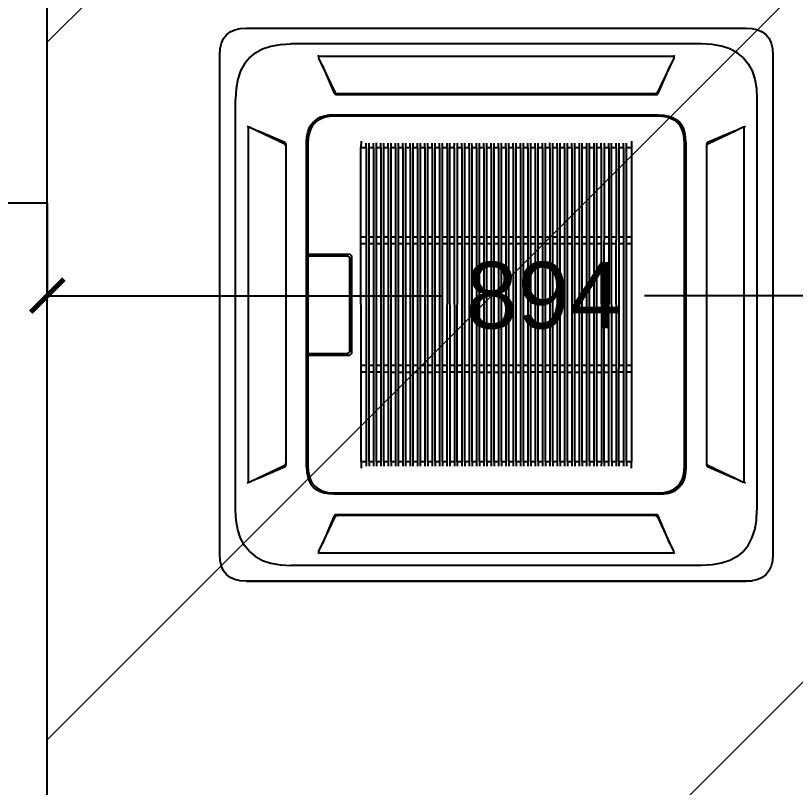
# Model space of a CAD drawing. Header units: millimetres. Extents: x 1464389 to 1998638, y -29162 to 256806.
# Drawn here: x 1714818 to 1715520, y 205271 to 205966 of the extents above; entities that cross this region are included whole.
import ezdxf

# ---------------------------------------------------------------- set-up
doc = ezdxf.new("R2010")
doc.units = ezdxf.units.MM
doc.header["$LTSCALE"] = 15
doc.header["$PDMODE"] = 35
doc.linetypes.add('HIDDEN', pattern=[9.525, 6.35, -3.175])
doc.layers.get('0').update_dxf_attribs({"lineweight": 5})
for name, color, linetype in [('COLUMN', 14, 'Continuous'), ('S-beamline-7', 8, 'HIDDEN'), ('S-pchat-9', 9, 'Continuous')]:
    doc.layers.add(name, color=color, linetype=linetype)
doc.styles.add('ARIAL', font='arial.ttf')
doc.dimstyles.new('SC-25', dxfattribs={"dimtxt": 60, "dimasz": 30, "dimexe": 0, "dimexo": 0, "dimgap": 25, "dimtad": 0, "dimdec": 0, "dimzin": 0, "dimdsep": 46, "dimtxsty": 'ARIAL', "dimblk": 'ARCHTICK', "dimcen": 0.09, "dimdle": 3, "dimclrd": 251, "dimclre": 251, "dimclrt": 1, "dimadec": 0, "dimazin": 0, "dimtfac": 1, "dimtdec": 0, "dimtofl": 0, "dimtmove": 0, "dimatfit": 2, "dimfxl": 100, "dimtolj": 1, "dimtzin": 0, "dimarcsym": 0})

# ---------------------------------------------------------------- blocks, each defined once
blk = doc.blocks.new('3rd floor beam')
at = {"layer": 'S-beamline-7', "color": 9, "ltscale": 10, "true_color": 0xc7c8ca}
for points in [[(2189315.3, 738187.29), (2189315.3, 751922.7)], [(2184469.97, 742460.83), (2189315.3, 742460.83), (2189315.3, 743060.83), (2184469.97, 743060.83)]]:
    blk.add_lwpolyline(points, dxfattribs=at)
blk = doc.blocks.new('_ArchTick')
at = {"color": 0, "linetype": 'ByBlock', "const_width": 0.15}
blk.add_lwpolyline([(-0.5, -0.5), (0.5, 0.5)], dxfattribs=at)
blk = doc.blocks.new('*D1168')
at = {"color": 251, "lineweight": -2, "ltscale": 0.25, "transparency": 16777216}
for p, q in [((1715740.41, 206316.91), (1715740.41, 206105.25)), ((1715479.84, 206313.91), (1715740.41, 206313.91)), ((1715740.41, 205710.91), (1715740.41, 205922.56)), ((1715740.41, 205713.91), (1715740.41, 205713.91))]:
    blk.add_line(p, q, dxfattribs=at)
at = {"layer": 'Defpoints', "color": 0, "ltscale": 0.25, "transparency": 16777216}
for p in [(1715479.84, 206313.91), (1715740.41, 206313.91), (1715740.41, 205713.91)]:
    blk.add_point(p, dxfattribs=at)
at = {"color": 251, "lineweight": -2, "ltscale": 0.25, "transparency": 16777216, "xscale": 30, "yscale": 30, "zscale": 30}
for p, rotation in [((1715740.41, 206313.91), 90), ((1715740.41, 205713.91), 270)]:
    blk.add_blockref('_ArchTick', p, dxfattribs=dict(at, rotation=rotation))
at = {"color": 1, "ltscale": 0.25, "transparency": 16777216, "insert": (1715740.41, 206013.91), "char_height": 60, "attachment_point": 5, "rotation": 90, "style": 'ARIAL'}
blk.add_mtext('\\A1;600', dxfattribs=at)
blk = doc.blocks.new('*D1309')
at = {"color": 251, "lineweight": -2, "ltscale": 0.25, "transparency": 16777216}
for p, q in [((1714846.29, 205797.34), (1714846.29, 205713.91)), ((1714843.29, 205713.91), (1715202.15, 205713.91)), ((1715743.41, 205713.91), (1715384.55, 205713.91))]:
    blk.add_line(p, q, dxfattribs=at)
at = {"layer": 'Defpoints', "color": 0, "ltscale": 0.25, "transparency": 16777216}
for p in [(1714846.29, 205797.34), (1714846.29, 205713.91), (1715740.41, 205713.91)]:
    blk.add_point(p, dxfattribs=at)
at = {"color": 251, "lineweight": -2, "ltscale": 0.25, "transparency": 16777216, "xscale": 30, "yscale": 30, "zscale": 30, "rotation": 180}
blk.add_blockref('_ArchTick', (1714846.29, 205713.91), dxfattribs=at)
at = {"color": 251, "lineweight": -2, "ltscale": 0.25, "transparency": 16777216, "xscale": 30, "yscale": 30, "zscale": 30}
blk.add_blockref('_ArchTick', (1715740.41, 205713.91), dxfattribs=at)
at = {"color": 1, "ltscale": 0.25, "transparency": 16777216, "insert": (1715293.35, 205713.91), "char_height": 60, "attachment_point": 5, "style": 'ARIAL'}
blk.add_mtext('\\A1;894', dxfattribs=at)
blk = doc.blocks.new('cassette acplan')
at = {"layer": 'S-pchat-9', "ltscale": 0.25}
for p, q in [((-291, -1058.5), (-284.6, -1055.6)), ((-284.6, -1055.6), (-277, -1053.9)), ((-277, -1053.9), (-268.3, -1053.3)), ((-268.3, -1053.3), (423, -1053.9)), ((423, -1053.9), (431.7, -1054.5)), ((431.7, -1054.5), (439.2, -1056.2)), ((439.2, -1056.2), (445.6, -1059.1)), ((-303.2, -1074.2), (-300.3, -1067.8)), ((-300.3, -1067.8), (-296.2, -1062.6)), ((-296.2, -1062.6), (-291, -1058.5)), ((445.6, -1059.1), (450.8, -1063.2)), ((450.8, -1063.2), (454.9, -1068.4)), ((454.9, -1068.4), (457.8, -1074.8)), ((-304.9, -1081.7), (-303.2, -1074.2)), ((-246.1, -1082.1), (-234.6, -1078.3)), ((-234.6, -1078.3), (-221.6, -1076)), ((-221.6, -1076), (-207.1, -1075.3)), ((361.6, -1075.7), (-207.1, -1075.3)), ((376.2, -1076.5), (361.6, -1075.7)), ((389.2, -1078.8), (376.2, -1076.5)), ((400.7, -1082.7), (389.2, -1078.8)), ((457.8, -1074.8), (459.5, -1082.4)), ((-305.5, -1090.4), (-304.9, -1081.7)), ((-264.5, -1094.4), (-256.1, -1087.5)), ((-256.1, -1087.5), (-246.1, -1082.1)), ((410.6, -1088), (400.7, -1082.7)), ((419, -1094.9), (410.6, -1088)), ((459.5, -1082.4), (460.1, -1091.1)), ((-306.1, -1781.7), (-305.5, -1090.4)), ((-264.5, -1094.4), (-271.4, -1102.8)), ((-169.5, -1091.2), (-168.5, -1093.6)), ((-168.5, -1093.6), (-168.6, -1094.1)), ((-168.3, -1095.1), (-168.6, -1094.1)), ((-168.6, -1094.1), (-168.6, -1094.1)), ((-168.4, -1093.4), (-168.5, -1093.6)), ((-167.7, -1092.9), (-168.4, -1093.4)), ((-163.3, -1105.7), (-168.3, -1095.1)), ((-166.4, -1092.8), (-167.7, -1092.9)), ((321, -1093.2), (-166.4, -1092.8)), ((322.9, -1095.5), (317.8, -1106.1)), ((322.2, -1093.3), (321, -1093.2)), ((322.9, -1093.8), (322.2, -1093.3)), ((323, -1094), (322.9, -1093.8)), ((323.1, -1094.5), (322.9, -1095.5)), ((323, -1094), (324, -1091.6)), ((323.1, -1094.5), (323, -1094)), ((323.1, -1094.5), (323.1, -1094.5)), ((419, -1094.9), (425.9, -1103.3)), ((460.1, -1091.1), (459.5, -1782.4)), ((-271.4, -1102.8), (-276.8, -1112.7)), ((-163.3, -1105.7), (-147, -1143.8)), ((-145.8, -1142.4), (-163.3, -1105.7)), ((317.8, -1106.1), (300.3, -1142.8)), ((301.5, -1144.2), (317.8, -1106.1)), ((425.9, -1103.3), (431.3, -1113.3)), ((-276.8, -1112.7), (-280.6, -1124.2)), ((431.3, -1113.3), (435.1, -1124.8)), ((-280.6, -1124.2), (-282.9, -1137.2)), ((435.1, -1124.8), (437.4, -1137.8)), ((-282.9, -1137.2), (-283.7, -1151.8)), ((-147, -1143.8), (-146.7, -1144.2)), ((-146.9, -1144.1), (-146.7, -1144.2)), ((-146.7, -1144.2), (-146, -1144.9)), ((-145.2, -1143.4), (-145.8, -1142.4)), ((-144.3, -1144.2), (-145.2, -1143.4)), ((-143.1, -1144.6), (-144.3, -1144.2)), ((299.6, -1143.8), (298.7, -1144.5)), ((300.3, -1142.8), (299.6, -1143.8)), ((301.2, -1144.6), (301.5, -1144.2)), ((437.4, -1137.8), (438.1, -1152.4)), ((-284.2, -1720.5), (-283.7, -1151.8)), ((-146, -1144.9), (-145.2, -1145.2)), ((-145.5, -1145.2), (-145.2, -1145.2)), ((-145.2, -1145.2), (-144.2, -1145.4)), ((-144.2, -1145.4), (298.6, -1145.7)), ((-141.8, -1144.7), (-143.1, -1144.6)), ((296.2, -1145.1), (-141.8, -1144.7)), ((297.6, -1144.9), (296.2, -1145.1)), ((298.7, -1144.5), (297.6, -1144.9)), ((298.6, -1145.7), (299.6, -1145.6)), ((299.6, -1145.6), (300.4, -1145.3)), ((299.6, -1145.6), (300, -1145.6)), ((300.4, -1145.3), (301.2, -1144.6)), ((301.3, -1144.5), (301.2, -1144.6)), ((438.1, -1152.4), (437.7, -1721.1)), ((-161.1, -1175.2), (-166.8, -1177.1)), ((-154.7, -1174.1), (-161.1, -1175.2)), ((-153.1, -1175.9), (-159.5, -1177)), ((-147.5, -1173.7), (-154.7, -1174.1)), ((-146, -1175.5), (-153.1, -1175.9)), ((-147.5, -1173.7), (302, -1174.1)), ((300.4, -1175.9), (-146, -1175.5)), ((307.5, -1176.3), (300.4, -1175.9)), ((302, -1174.1), (309.1, -1174.5)), ((313.9, -1177.4), (307.5, -1176.3)), ((309.1, -1174.5), (315.5, -1175.6)), ((315.5, -1175.6), (321.2, -1177.5)), ((-181.9, -1192.2), (-179.2, -1187.3)), ((-179.2, -1187.3), (-175.8, -1183.1)), ((-174.1, -1184.9), (-177.5, -1189)), ((-171.7, -1179.8), (-175.8, -1183.1)), ((-170, -1181.5), (-174.1, -1184.9)), ((-166.8, -1177.1), (-171.7, -1179.8)), ((-165.1, -1178.9), (-170, -1181.5)), ((-159.5, -1177), (-165.1, -1178.9)), ((319.5, -1179.3), (313.9, -1177.4)), ((324.4, -1181.9), (319.5, -1179.3)), ((321.2, -1177.5), (326.1, -1180.2)), ((328.5, -1185.3), (324.4, -1181.9)), ((326.1, -1180.2), (330.2, -1183.6)), ((331.9, -1189.4), (328.5, -1185.3)), ((333.6, -1187.7), (330.2, -1183.6)), ((-265.4, -1190.4), (-267.8, -1189.4)), ((-266.2, -1192.4), (-266.6, -1679.8)), ((-266.1, -1191.2), (-266.2, -1192.4)), ((-265.7, -1190.5), (-266.1, -1191.2)), ((-265.4, -1190.4), (-265.7, -1190.5)), ((-264.9, -1190.3), (-265.4, -1190.4)), ((-264.9, -1190.3), (-264.9, -1190.3)), ((-264.9, -1190.3), (-263.9, -1190.5)), ((-263.9, -1190.5), (-253.3, -1195.6)), ((-215.3, -1211.9), (-253.3, -1195.6)), ((-253.3, -1195.6), (-216.6, -1213.1)), ((-184.9, -1204.3), (-183.8, -1197.9)), ((-183.8, -1197.9), (-181.9, -1192.2)), ((-180.1, -1193.9), (-182, -1199.5)), ((-177.5, -1189), (-180.1, -1193.9)), ((334.5, -1194.3), (331.9, -1189.4)), ((336.3, -1192.6), (333.6, -1187.7)), ((336.4, -1199.9), (334.5, -1194.3)), ((338.2, -1198.3), (336.3, -1192.6)), ((407.7, -1196.2), (369.6, -1212.4)), ((371, -1213.6), (407.7, -1196.2)), ((407.7, -1196.2), (418.3, -1191.1)), ((418.3, -1191.1), (419.3, -1190.8)), ((419.3, -1190.8), (419.3, -1190.8)), ((419.8, -1191), (419.3, -1190.8)), ((422.2, -1190), (419.8, -1191)), ((420, -1191), (419.8, -1191)), ((420.5, -1191.8), (420, -1191)), ((420.2, -1680.4), (420.6, -1193)), ((420.6, -1193), (420.5, -1191.8)), ((-185.3, -1211.4), (-184.9, -1204.3)), ((-183.1, -1205.9), (-183.5, -1213)), ((-182, -1199.5), (-183.1, -1205.9)), ((337.5, -1206.3), (336.4, -1199.9)), ((337.9, -1213.4), (337.5, -1206.3)), ((339.3, -1204.7), (338.2, -1198.3)), ((339.7, -1211.9), (339.3, -1204.7)), ((-216.6, -1213.1), (-215.6, -1213.8)), ((-215.6, -1213.8), (-214.9, -1214.7)), ((-214.8, -1212.2), (-215.3, -1211.9)), ((-214.9, -1212.1), (-214.8, -1212.2)), ((-214.9, -1214.7), (-214.5, -1215.8)), ((-214.1, -1213), (-214.8, -1212.2)), ((-214.3, -1217.2), (-214.7, -1655.2)), ((-214.5, -1215.8), (-214.3, -1217.2)), ((-213.8, -1213.8), (-214.1, -1213)), ((-214, -1657.5), (-213.7, -1214.8)), ((-213.8, -1213.8), (-213.8, -1213.4)), ((-213.7, -1214.8), (-213.8, -1213.8)), ((-185.7, -1660.9), (-185.3, -1211.4)), ((-183.5, -1213), (-183.6, -1366.1)), ((-110.2, -1343), (-110.1, -1218.8)), ((-110, -1210.1), (-110.1, -1218.8)), ((-110.1, -1218.8), (-102.9, -1218.8)), ((-102.9, -1218.8), (-103, -1343)), ((-102.9, -1218.8), (-102.9, -1212.6)), ((-98.9, -1343), (-98.8, -1218.8)), ((-98.8, -1218.8), (-98.8, -1212.6)), ((-98.8, -1218.8), (-92.8, -1218.8)), ((-92.8, -1218.8), (-92.9, -1343)), ((-92.8, -1218.8), (-92.8, -1212.6)), ((-88.7, -1343), (-88.6, -1218.9)), ((-88.6, -1218.9), (-88.6, -1212.6)), ((-88.6, -1218.9), (-82.6, -1218.9)), ((-82.6, -1218.9), (-82.7, -1343)), ((-82.6, -1218.9), (-82.6, -1212.7)), ((-78.5, -1343), (-78.4, -1218.9)), ((-78.4, -1218.9), (-78.4, -1212.7)), ((-78.4, -1218.9), (-72.4, -1218.9)), ((-72.4, -1218.9), (-72.5, -1343)), ((-72.4, -1218.9), (-72.4, -1212.7)), ((-68.4, -1343), (-68.3, -1218.9)), ((-68.3, -1218.9), (-68.3, -1212.7)), ((-68.3, -1218.9), (-62.2, -1218.9)), ((-62.2, -1218.9), (-62.3, -1343)), ((-62.2, -1218.9), (-62.2, -1212.7)), ((-58.2, -1343), (-58.1, -1218.9)), ((-58.1, -1218.9), (-58.1, -1212.7)), ((-58.1, -1218.9), (-52.1, -1218.9)), ((-52.1, -1218.9), (-52.2, -1343)), ((-52.1, -1218.9), (-52.1, -1212.7)), ((-48, -1343), (-47.9, -1218.9)), ((-47.9, -1218.9), (-47.9, -1212.7)), ((-47.9, -1218.9), (-41.9, -1218.9)), ((-41.9, -1218.9), (-42, -1343)), ((-41.9, -1218.9), (-41.9, -1212.7)), ((-37.9, -1343), (-37.8, -1218.9)), ((-37.8, -1218.9), (-37.7, -1212.7)), ((-37.8, -1218.9), (-31.7, -1218.9)), ((-31.7, -1218.9), (-31.8, -1343)), ((-31.7, -1218.9), (-31.7, -1212.7)), ((-27.7, -1343), (-27.6, -1218.9)), ((-27.6, -1218.9), (-27.6, -1212.7)), ((-27.6, -1218.9), (-21.5, -1218.9)), ((-21.5, -1218.9), (-21.6, -1343.1)), ((-21.5, -1218.9), (-21.5, -1212.7)), ((-17.5, -1343.1), (-17.4, -1218.9)), ((-17.4, -1218.9), (-17.4, -1212.7)), ((-17.4, -1218.9), (-11.4, -1218.9)), ((-11.4, -1218.9), (-11.5, -1343.1)), ((-11.4, -1218.9), (-11.4, -1212.7)), ((-7.3, -1343.1), (-7.2, -1218.9)), ((-7.2, -1218.9), (-7.2, -1212.7)), ((-7.2, -1218.9), (-1.2, -1218.9)), ((-1.2, -1218.9), (-1.3, -1343.1)), ((-1.2, -1218.9), (-1.2, -1212.7)), ((2.8, -1343.1), (2.9, -1218.9)), ((2.9, -1218.9), (2.9, -1212.7)), ((2.9, -1218.9), (9, -1218.9)), ((9, -1218.9), (8.9, -1343.1)), ((9, -1218.9), (9, -1212.7)), ((13, -1343.1), (13.1, -1218.9)), ((13.1, -1218.9), (13.1, -1212.7)), ((13.1, -1218.9), (19.1, -1218.9)), ((19.1, -1218.9), (19, -1343.1)), ((19.1, -1218.9), (19.2, -1212.7)), ((23.2, -1343.1), (23.3, -1218.9)), ((23.3, -1218.9), (23.3, -1212.7)), ((23.3, -1218.9), (29.3, -1219)), ((29.3, -1219), (29.2, -1343.1)), ((29.3, -1219), (29.3, -1212.7)), ((33.4, -1343.1), (33.5, -1219)), ((33.5, -1219), (33.5, -1212.8)), ((33.5, -1219), (39.5, -1219)), ((39.5, -1219), (39.4, -1343.1)), ((39.5, -1219), (39.5, -1212.8)), ((43.5, -1343.1), (43.6, -1219)), ((43.6, -1219), (43.6, -1212.8)), ((43.6, -1219), (49.7, -1219)), ((49.7, -1219), (49.6, -1343.1)), ((49.7, -1219), (49.7, -1212.8)), ((53.7, -1343.1), (53.8, -1219)), ((53.8, -1219), (53.8, -1212.8)), ((53.8, -1219), (59.8, -1219)), ((59.8, -1219), (59.7, -1343.1)), ((59.8, -1219), (59.8, -1212.8)), ((63.9, -1343.1), (64, -1219)), ((64, -1219), (64, -1212.8)), ((64, -1219), (70, -1219)), ((70, -1219), (69.9, -1343.1)), ((70, -1219), (70, -1212.8)), ((74.1, -1343.1), (74.2, -1219)), ((74.2, -1219), (74.2, -1212.8)), ((74.2, -1219), (80.2, -1219)), ((80.2, -1219), (80.1, -1343.1)), ((80.2, -1219), (80.2, -1212.8)), ((84.2, -1343.1), (84.3, -1219)), ((84.3, -1219), (84.3, -1212.8)), ((84.3, -1219), (90.4, -1219)), ((90.4, -1219), (90.3, -1343.1)), ((90.4, -1219), (90.4, -1212.8)), ((94.4, -1343.2), (94.5, -1219)), ((94.5, -1219), (94.5, -1212.8)), ((94.5, -1219), (100.5, -1219)), ((100.5, -1219), (100.4, -1343.2)), ((100.5, -1219), (100.5, -1212.8)), ((104.6, -1343.2), (104.7, -1219)), ((104.7, -1219), (104.7, -1212.8)), ((104.7, -1219), (110.7, -1219)), ((110.7, -1219), (110.6, -1343.2)), ((110.7, -1219), (110.7, -1212.8)), ((114.7, -1343.2), (114.8, -1219)), ((114.8, -1219), (114.9, -1212.8)), ((114.8, -1219), (120.9, -1219)), ((120.9, -1219), (120.8, -1343.2)), ((120.9, -1219), (120.9, -1212.8)), ((124.9, -1343.2), (125, -1219)), ((125, -1219), (125, -1212.8)), ((125, -1219), (131.1, -1219)), ((131.1, -1219), (130.9, -1343.2)), ((131.1, -1219), (131.1, -1212.8)), ((135.1, -1343.2), (135.2, -1219)), ((135.2, -1219), (135.2, -1212.8)), ((135.2, -1219), (141.2, -1219)), ((141.2, -1219), (141.1, -1343.2)), ((141.2, -1219), (141.2, -1212.8)), ((145.3, -1343.2), (145.4, -1219)), ((145.4, -1219), (145.4, -1212.8)), ((145.4, -1219), (151.4, -1219.1)), ((151.4, -1219.1), (151.3, -1343.2)), ((151.4, -1219.1), (151.4, -1212.8)), ((155.4, -1343.2), (155.5, -1219.1)), ((155.5, -1219.1), (155.5, -1212.9)), ((155.5, -1219.1), (161.6, -1219.1)), ((161.6, -1219.1), (161.5, -1343.2)), ((161.6, -1219.1), (161.6, -1212.9)), ((165.6, -1343.2), (165.7, -1219.1)), ((165.7, -1219.1), (165.7, -1212.9)), ((165.7, -1219.1), (171.7, -1219.1)), ((171.7, -1219.1), (171.6, -1343.2)), ((171.7, -1219.1), (171.8, -1212.9)), ((175.8, -1343.2), (175.9, -1219.1)), ((175.9, -1219.1), (175.9, -1212.9)), ((175.9, -1219.1), (181.9, -1219.1)), ((181.9, -1219.1), (181.8, -1343.2)), ((181.9, -1219.1), (181.9, -1212.9)), ((186, -1343.2), (186.1, -1219.1)), ((186.1, -1219.1), (186.1, -1212.9)), ((186.1, -1219.1), (192.1, -1219.1)), ((192.1, -1219.1), (192, -1343.2)), ((192.1, -1212.9), (192.1, -1219.1)), ((196.1, -1343.2), (196.2, -1219.1)), ((196.2, -1219.1), (196.2, -1212.9)), ((196.2, -1219.1), (202.3, -1219.1)), ((202.3, -1219.1), (202.2, -1343.2)), ((202.3, -1212.9), (202.3, -1219.1)), ((206.3, -1343.2), (206.4, -1219.1)), ((206.4, -1219.1), (206.4, -1212.9)), ((206.4, -1219.1), (212.4, -1219.1)), ((212.4, -1219.1), (212.3, -1343.2)), ((212.4, -1212.9), (212.4, -1219.1)), ((216.5, -1343.3), (216.6, -1219.1)), ((216.6, -1219.1), (216.6, -1212.9)), ((216.6, -1219.1), (222.6, -1219.1)), ((222.6, -1219.1), (222.5, -1343.3)), ((222.6, -1219.1), (222.6, -1212.9)), ((226.7, -1343.3), (226.8, -1219.1)), ((226.8, -1219.1), (226.8, -1212.9)), ((226.8, -1219.1), (232.8, -1219.1)), ((232.8, -1219.1), (232.7, -1343.3)), ((232.8, -1219.1), (232.8, -1212.9)), ((236.8, -1343.3), (236.9, -1219.1)), ((236.9, -1219.1), (236.9, -1212.9)), ((236.9, -1219.1), (243, -1219.1)), ((243, -1219.1), (242.9, -1343.3)), ((243, -1219.1), (243, -1212.9)), ((247, -1343.3), (247.1, -1219.1)), ((247.1, -1219.1), (247.1, -1212.9)), ((247.1, -1219.1), (253.1, -1219.1)), ((253.1, -1219.1), (253, -1343.3)), ((253.1, -1219.1), (253.1, -1212.9)), ((257.2, -1343.3), (257.3, -1219.1)), ((257.3, -1219.1), (257.3, -1212.9)), ((257.3, -1219.1), (264.4, -1219.1)), ((264.4, -1219.1), (264.3, -1343.3)), ((264.4, -1210.5), (264.4, -1219.1)), ((337.5, -1659.8), (337.9, -1213.4)), ((339.7, -1211.9), (339.3, -1661.4)), ((368, -1215.3), (367.7, -1658)), ((368.1, -1214.3), (368, -1215.3)), ((368.5, -1213.4), (368.1, -1214.3)), ((368.2, -1213.9), (368.1, -1214.3)), ((368.3, -1655.7), (368.7, -1217.6)), ((369.2, -1212.7), (368.5, -1213.4)), ((368.7, -1217.6), (368.8, -1216.3)), ((368.8, -1216.3), (369.2, -1215.1)), ((369.6, -1212.4), (369.2, -1212.7)), ((369.3, -1212.5), (369.2, -1212.7)), ((369.2, -1215.1), (370, -1214.2)), ((370, -1214.2), (371, -1213.6)), ((-103, -1343), (-110.2, -1343)), ((-110.2, -1351.8), (-110.2, -1343)), ((-103, -1343), (-103, -1351.9)), ((-92.9, -1343), (-98.9, -1343)), ((-98.9, -1351.9), (-98.9, -1343)), ((-92.9, -1343), (-92.9, -1351.9)), ((-82.7, -1343), (-88.7, -1343)), ((-88.7, -1351.9), (-88.7, -1343)), ((-82.7, -1343), (-82.7, -1351.9)), ((-78.6, -1351.9), (-78.5, -1343)), ((-72.5, -1343), (-78.5, -1343)), ((-72.5, -1343), (-72.5, -1351.9)), ((-62.3, -1343), (-68.4, -1343)), ((-68.4, -1351.9), (-68.4, -1343)), ((-62.3, -1343), (-62.4, -1351.9)), ((-52.2, -1343), (-58.2, -1343)), ((-58.2, -1351.9), (-58.2, -1343)), ((-52.2, -1343), (-52.2, -1351.9)), ((-42, -1343), (-48, -1343)), ((-48, -1351.9), (-48, -1343)), ((-42, -1343), (-42, -1351.9)), ((-31.8, -1343), (-37.9, -1343)), ((-37.9, -1351.9), (-37.9, -1343)), ((-31.8, -1343), (-31.8, -1351.9)), ((-21.6, -1343.1), (-27.7, -1343)), ((-27.7, -1351.9), (-27.7, -1343)), ((-21.6, -1343.1), (-21.7, -1351.9)), ((-11.5, -1343.1), (-17.5, -1343.1)), ((-17.5, -1351.9), (-17.5, -1343.1)), ((-11.5, -1343.1), (-11.5, -1351.9)), ((-1.3, -1343.1), (-7.3, -1343.1)), ((-7.3, -1351.9), (-7.3, -1343.1)), ((-1.3, -1343.1), (-1.3, -1351.9)), ((8.9, -1343.1), (2.8, -1343.1)), ((2.8, -1351.9), (2.8, -1343.1)), ((8.9, -1343.1), (8.9, -1351.9)), ((19, -1343.1), (13, -1343.1)), ((13, -1352), (13, -1343.1)), ((19, -1343.1), (19, -1352)), ((29.2, -1343.1), (23.2, -1343.1)), ((23.2, -1352), (23.2, -1343.1)), ((29.2, -1343.1), (29.2, -1352)), ((39.4, -1343.1), (33.4, -1343.1)), ((33.4, -1352), (33.4, -1343.1)), ((39.4, -1343.1), (39.4, -1352)), ((49.6, -1343.1), (43.5, -1343.1)), ((43.5, -1352), (43.5, -1343.1)), ((49.6, -1343.1), (49.6, -1352)), ((59.7, -1343.1), (53.7, -1343.1)), ((53.7, -1352), (53.7, -1343.1)), ((59.7, -1343.1), (59.7, -1352)), ((69.9, -1343.1), (63.9, -1343.1)), ((63.9, -1352), (63.9, -1343.1)), ((69.9, -1343.1), (69.9, -1352)), ((74, -1352), (74.1, -1343.1)), ((80.1, -1343.1), (74.1, -1343.1)), ((80.1, -1343.1), (80.1, -1352)), ((90.3, -1343.1), (84.2, -1343.1)), ((84.2, -1352), (84.2, -1343.1)), ((90.3, -1343.1), (90.2, -1352)), ((100.4, -1343.2), (94.4, -1343.2)), ((94.4, -1352), (94.4, -1343.2)), ((100.4, -1343.2), (100.4, -1352)), ((110.6, -1343.2), (104.6, -1343.2)), ((104.6, -1352), (104.6, -1343.2)), ((110.6, -1343.2), (110.6, -1352)), ((120.8, -1343.2), (114.7, -1343.2)), ((114.7, -1352), (114.7, -1343.2)), ((120.8, -1343.2), (120.8, -1352)), ((130.9, -1343.2), (124.9, -1343.2)), ((124.9, -1352), (124.9, -1343.2)), ((130.9, -1343.2), (130.9, -1352)), ((141.1, -1343.2), (135.1, -1343.2)), ((135.1, -1352.1), (135.1, -1343.2)), ((141.1, -1343.2), (141.1, -1352.1)), ((151.3, -1343.2), (145.3, -1343.2)), ((145.3, -1352.1), (145.3, -1343.2)), ((151.3, -1343.2), (151.3, -1352.1)), ((161.5, -1343.2), (155.4, -1343.2)), ((155.4, -1352.1), (155.4, -1343.2)), ((161.5, -1343.2), (161.5, -1352.1)), ((171.6, -1343.2), (165.6, -1343.2)), ((165.6, -1352.1), (165.6, -1343.2)), ((171.6, -1343.2), (171.6, -1352.1)), ((181.8, -1343.2), (175.8, -1343.2)), ((175.8, -1352.1), (175.8, -1343.2)), ((181.8, -1343.2), (181.8, -1352.1)), ((192, -1343.2), (186, -1343.2)), ((186, -1352.1), (186, -1343.2)), ((192, -1343.2), (192, -1352.1)), ((202.2, -1343.2), (196.1, -1343.2)), ((196.1, -1352.1), (196.1, -1343.2)), ((202.2, -1343.2), (202.2, -1352.1)), ((212.3, -1343.2), (206.3, -1343.2)), ((206.3, -1352.1), (206.3, -1343.2)), ((212.3, -1343.2), (212.3, -1352.1)), ((222.5, -1343.3), (216.5, -1343.3)), ((216.5, -1352.1), (216.5, -1343.3)), ((222.5, -1343.3), (222.5, -1352.1)), ((226.6, -1352.1), (226.7, -1343.3)), ((232.7, -1343.3), (226.7, -1343.3)), ((232.7, -1343.3), (232.7, -1352.1)), ((242.9, -1343.3), (236.8, -1343.3)), ((236.8, -1352.1), (236.8, -1343.3)), ((242.9, -1343.3), (242.8, -1352.1)), ((253, -1343.3), (247, -1343.3)), ((247, -1352.1), (247, -1343.3)), ((253, -1343.3), (253, -1352.2)), ((264.3, -1343.3), (257.2, -1343.3)), ((257.2, -1352.2), (257.2, -1343.3)), ((264.3, -1343.3), (264.3, -1352.2)), ((-110.3, -1520.7), (-110.2, -1351.8)), ((-110.2, -1351.8), (-103, -1351.9)), ((-103, -1351.9), (-103.2, -1520.7)), ((-99, -1520.7), (-98.9, -1351.9)), ((-98.9, -1351.9), (-92.9, -1351.9)), ((-92.9, -1351.9), (-93, -1520.7)), ((-88.9, -1520.7), (-88.7, -1351.9)), ((-88.7, -1351.9), (-82.7, -1351.9)), ((-82.7, -1351.9), (-82.8, -1520.7)), ((-78.7, -1520.7), (-78.6, -1351.9)), ((-78.6, -1351.9), (-72.5, -1351.9)), ((-72.5, -1351.9), (-72.7, -1520.7)), ((-68.5, -1520.7), (-68.4, -1351.9)), ((-68.4, -1351.9), (-62.4, -1351.9)), ((-62.4, -1351.9), (-62.5, -1520.7)), ((-58.3, -1520.7), (-58.2, -1351.9)), ((-58.2, -1351.9), (-52.2, -1351.9)), ((-52.2, -1351.9), (-52.3, -1520.7)), ((-48.2, -1520.7), (-48, -1351.9)), ((-48, -1351.9), (-42, -1351.9)), ((-42, -1351.9), (-42.1, -1520.7)), ((-38, -1520.7), (-37.9, -1351.9)), ((-37.9, -1351.9), (-31.8, -1351.9)), ((-31.8, -1351.9), (-32, -1520.7)), ((-27.8, -1520.7), (-27.7, -1351.9)), ((-27.7, -1351.9), (-21.7, -1351.9)), ((-21.7, -1351.9), (-21.8, -1520.7)), ((-17.7, -1520.7), (-17.5, -1351.9)), ((-17.5, -1351.9), (-11.5, -1351.9)), ((-11.5, -1351.9), (-11.6, -1520.7)), ((-7.5, -1520.7), (-7.3, -1351.9)), ((-7.3, -1351.9), (-1.3, -1351.9)), ((-1.3, -1351.9), (-1.5, -1520.7)), ((2.7, -1520.7), (2.8, -1351.9)), ((2.8, -1351.9), (8.9, -1351.9)), ((8.9, -1351.9), (8.7, -1520.8)), ((12.9, -1520.8), (13, -1352)), ((13, -1352), (19, -1352)), ((19, -1352), (18.9, -1520.8)), ((23, -1520.8), (23.2, -1352)), ((23.2, -1352), (29.2, -1352)), ((29.2, -1352), (29.1, -1520.8)), ((33.2, -1520.8), (33.4, -1352)), ((33.4, -1352), (39.4, -1352)), ((39.4, -1352), (39.2, -1520.8)), ((43.4, -1520.8), (43.5, -1352)), ((43.5, -1352), (49.6, -1352)), ((49.6, -1352), (49.4, -1520.8)), ((53.6, -1520.8), (53.7, -1352)), ((53.7, -1352), (59.7, -1352)), ((59.7, -1352), (59.6, -1520.8)), ((63.7, -1520.8), (63.9, -1352)), ((63.9, -1352), (69.9, -1352)), ((69.9, -1352), (69.8, -1520.8)), ((73.9, -1520.8), (74, -1352)), ((74, -1352), (80.1, -1352)), ((80.1, -1352), (79.9, -1520.8)), ((84.1, -1520.8), (84.2, -1352)), ((84.2, -1352), (90.2, -1352)), ((90.2, -1352), (90.1, -1520.8)), ((94.3, -1520.8), (94.4, -1352)), ((94.4, -1352), (100.4, -1352)), ((100.4, -1352), (100.3, -1520.8)), ((104.4, -1520.8), (104.6, -1352)), ((104.6, -1352), (110.6, -1352)), ((110.6, -1352), (110.5, -1520.8)), ((114.6, -1520.8), (114.7, -1352)), ((114.7, -1352), (120.8, -1352)), ((120.8, -1352), (120.6, -1520.8)), ((124.8, -1520.8), (124.9, -1352)), ((124.9, -1352), (130.9, -1352)), ((130.9, -1352), (130.8, -1520.9)), ((134.9, -1520.9), (135.1, -1352.1)), ((135.1, -1352.1), (141.1, -1352.1)), ((141.1, -1352.1), (141, -1520.9)), ((145.1, -1520.9), (145.3, -1352.1)), ((145.3, -1352.1), (151.3, -1352.1)), ((151.3, -1352.1), (151.1, -1520.9)), ((155.3, -1520.9), (155.4, -1352.1)), ((155.4, -1352.1), (161.5, -1352.1)), ((161.5, -1352.1), (161.3, -1520.9)), ((165.5, -1520.9), (165.6, -1352.1)), ((165.6, -1352.1), (171.6, -1352.1)), ((171.6, -1352.1), (171.5, -1520.9)), ((175.6, -1520.9), (175.8, -1352.1)), ((175.8, -1352.1), (181.8, -1352.1)), ((181.8, -1352.1), (181.7, -1520.9)), ((185.8, -1520.9), (186, -1352.1)), ((186, -1352.1), (192, -1352.1)), ((192, -1352.1), (191.8, -1520.9)), ((196, -1520.9), (196.1, -1352.1)), ((196.1, -1352.1), (202.2, -1352.1)), ((202.2, -1352.1), (202, -1520.9)), ((206.2, -1520.9), (206.3, -1352.1)), ((206.3, -1352.1), (212.3, -1352.1)), ((212.3, -1352.1), (212.2, -1520.9)), ((216.3, -1520.9), (216.5, -1352.1)), ((216.5, -1352.1), (222.5, -1352.1)), ((222.5, -1352.1), (222.4, -1520.9)), ((226.5, -1520.9), (226.6, -1352.1)), ((226.6, -1352.1), (232.7, -1352.1)), ((232.7, -1352.1), (232.5, -1520.9)), ((236.7, -1520.9), (236.8, -1352.1)), ((236.8, -1352.1), (242.8, -1352.1)), ((242.8, -1352.1), (242.7, -1520.9)), ((246.9, -1520.9), (247, -1352.1)), ((247, -1352.1), (253, -1352.2)), ((253, -1352.2), (252.9, -1521)), ((257, -1521), (257.2, -1352.2)), ((257.2, -1352.2), (264.3, -1352.2)), ((264.3, -1352.2), (264.1, -1521)), ((-183.6, -1368.5), (-183.8, -1503.8)), ((-183.6, -1366.1), (-183.6, -1368.5)), ((-183.6, -1366.1), (-125.8, -1366.2)), ((-183.6, -1368.5), (-128.2, -1368.6)), ((-125.8, -1371), (-128.2, -1368.6)), ((-125.8, -1366.2), (-123.3, -1368.6)), ((-123.3, -1368.6), (-123.4, -1503.9)), ((-125.9, -1501.4), (-125.8, -1371)), ((-183.8, -1506.3), (-183.9, -1659.4)), ((-183.8, -1503.8), (-183.8, -1506.3)), ((-183.8, -1503.8), (-128.3, -1503.9)), ((-183.8, -1506.3), (-125.9, -1506.3)), ((-128.3, -1503.9), (-125.9, -1501.4)), ((-123.4, -1503.9), (-125.9, -1506.3)), ((-110.3, -1529.5), (-110.3, -1520.7)), ((-103.2, -1520.7), (-110.3, -1520.7)), ((-103.2, -1520.7), (-103.2, -1529.5)), ((-93, -1520.7), (-99, -1520.7)), ((-99, -1529.5), (-99, -1520.7)), ((-93, -1520.7), (-93, -1529.5)), ((-82.8, -1520.7), (-88.9, -1520.7)), ((-88.9, -1529.5), (-88.9, -1520.7)), ((-82.8, -1520.7), (-82.8, -1529.5)), ((-72.7, -1520.7), (-78.7, -1520.7)), ((-78.7, -1529.5), (-78.7, -1520.7)), ((-72.7, -1520.7), (-72.7, -1529.6)), ((-62.5, -1520.7), (-68.5, -1520.7)), ((-68.5, -1529.6), (-68.5, -1520.7)), ((-62.5, -1520.7), (-62.5, -1529.6)), ((-58.4, -1529.6), (-58.3, -1520.7)), ((-52.3, -1520.7), (-58.3, -1520.7)), ((-52.3, -1520.7), (-52.3, -1529.6)), ((-42.1, -1520.7), (-48.2, -1520.7)), ((-48.2, -1529.6), (-48.2, -1520.7)), ((-42.1, -1520.7), (-42.2, -1529.6)), ((-32, -1520.7), (-38, -1520.7)), ((-38, -1529.6), (-38, -1520.7)), ((-32, -1520.7), (-32, -1529.6)), ((-21.8, -1520.7), (-27.8, -1520.7)), ((-27.8, -1529.6), (-27.8, -1520.7)), ((-21.8, -1520.7), (-21.8, -1529.6)), ((-11.6, -1520.7), (-17.7, -1520.7)), ((-17.7, -1529.6), (-17.7, -1520.7)), ((-11.6, -1520.7), (-11.6, -1529.6)), ((-1.5, -1520.7), (-7.5, -1520.7)), ((-7.5, -1529.6), (-7.5, -1520.7)), ((-1.5, -1520.7), (-1.5, -1529.6)), ((8.7, -1520.8), (2.7, -1520.7)), ((2.7, -1529.6), (2.7, -1520.7)), ((8.7, -1520.8), (8.7, -1529.6)), ((18.9, -1520.8), (12.9, -1520.8)), ((12.9, -1529.6), (12.9, -1520.8)), ((18.9, -1520.8), (18.9, -1529.6)), ((29.1, -1520.8), (23, -1520.8)), ((23, -1529.6), (23, -1520.8)), ((29.1, -1520.8), (29.1, -1529.6)), ((39.2, -1520.8), (33.2, -1520.8)), ((33.2, -1529.6), (33.2, -1520.8)), ((39.2, -1520.8), (39.2, -1529.6)), ((49.4, -1520.8), (43.4, -1520.8)), ((43.4, -1529.6), (43.4, -1520.8)), ((49.4, -1520.8), (49.4, -1529.7)), ((59.6, -1520.8), (53.6, -1520.8)), ((53.6, -1529.7), (53.6, -1520.8)), ((59.6, -1520.8), (59.6, -1529.7)), ((69.8, -1520.8), (63.7, -1520.8)), ((63.7, -1529.7), (63.7, -1520.8)), ((69.8, -1520.8), (69.8, -1529.7)), ((79.9, -1520.8), (73.9, -1520.8)), ((73.9, -1529.7), (73.9, -1520.8)), ((79.9, -1520.8), (79.9, -1529.7)), ((90.1, -1520.8), (84.1, -1520.8)), ((84.1, -1529.7), (84.1, -1520.8)), ((90.1, -1520.8), (90.1, -1529.7)), ((94.2, -1529.7), (94.3, -1520.8)), ((100.3, -1520.8), (94.3, -1520.8)), ((100.3, -1520.8), (100.3, -1529.7)), ((110.5, -1520.8), (104.4, -1520.8)), ((104.4, -1529.7), (104.4, -1520.8)), ((110.5, -1520.8), (110.4, -1529.7)), ((120.6, -1520.8), (114.6, -1520.8)), ((114.6, -1529.7), (114.6, -1520.8)), ((120.6, -1520.8), (120.6, -1529.7)), ((130.8, -1520.9), (124.8, -1520.8)), ((124.8, -1529.7), (124.8, -1520.8)), ((130.8, -1520.9), (130.8, -1529.7)), ((141, -1520.9), (134.9, -1520.9)), ((134.9, -1529.7), (134.9, -1520.9)), ((141, -1520.9), (141, -1529.7)), ((151.1, -1520.9), (145.1, -1520.9)), ((145.1, -1529.7), (145.1, -1520.9)), ((151.1, -1520.9), (151.1, -1529.7)), ((161.3, -1520.9), (155.3, -1520.9)), ((155.3, -1529.7), (155.3, -1520.9)), ((161.3, -1520.9), (161.3, -1529.7)), ((171.5, -1520.9), (165.5, -1520.9)), ((165.5, -1529.7), (165.5, -1520.9)), ((171.5, -1520.9), (171.5, -1529.8)), ((181.7, -1520.9), (175.6, -1520.9)), ((175.6, -1529.8), (175.6, -1520.9)), ((181.7, -1520.9), (181.7, -1529.8)), ((191.8, -1520.9), (185.8, -1520.9)), ((185.8, -1529.8), (185.8, -1520.9)), ((191.8, -1520.9), (191.8, -1529.8)), ((202, -1520.9), (196, -1520.9)), ((196, -1529.8), (196, -1520.9)), ((202, -1520.9), (202, -1529.8)), ((212.2, -1520.9), (206.2, -1520.9)), ((206.2, -1529.8), (206.2, -1520.9)), ((212.2, -1520.9), (212.2, -1529.8)), ((222.4, -1520.9), (216.3, -1520.9)), ((216.3, -1529.8), (216.3, -1520.9)), ((222.4, -1520.9), (222.4, -1529.8)), ((232.5, -1520.9), (226.5, -1520.9)), ((226.5, -1529.8), (226.5, -1520.9)), ((232.5, -1520.9), (232.5, -1529.8)), ((242.7, -1520.9), (236.7, -1520.9)), ((236.7, -1529.8), (236.7, -1520.9)), ((242.7, -1520.9), (242.7, -1529.8)), ((246.8, -1529.8), (246.9, -1520.9)), ((252.9, -1521), (246.9, -1520.9)), ((252.9, -1521), (252.9, -1529.8)), ((264.1, -1521), (257, -1521)), ((257, -1529.8), (257, -1521)), ((264.1, -1521), (264.1, -1529.8)), ((-110.4, -1653.7), (-110.3, -1529.5)), ((-110.3, -1529.5), (-103.2, -1529.5)), ((-103.2, -1529.5), (-103.3, -1653.7)), ((-99.2, -1653.7), (-99, -1529.5)), ((-99, -1529.5), (-93, -1529.5)), ((-93, -1529.5), (-93.1, -1653.7)), ((-89, -1653.7), (-88.9, -1529.5)), ((-88.9, -1529.5), (-82.8, -1529.5)), ((-82.8, -1529.5), (-82.9, -1653.7)), ((-78.8, -1653.7), (-78.7, -1529.5)), ((-78.7, -1529.5), (-72.7, -1529.6)), ((-72.7, -1529.6), (-72.8, -1653.7)), ((-68.6, -1653.7), (-68.5, -1529.6)), ((-68.5, -1529.6), (-62.5, -1529.6)), ((-62.5, -1529.6), (-62.6, -1653.7)), ((-58.5, -1653.7), (-58.4, -1529.6)), ((-58.4, -1529.6), (-52.3, -1529.6)), ((-52.3, -1529.6), (-52.4, -1653.7)), ((-48.3, -1653.7), (-48.2, -1529.6)), ((-48.2, -1529.6), (-42.2, -1529.6)), ((-42.2, -1529.6), (-42.3, -1653.7)), ((-38.1, -1653.7), (-38, -1529.6)), ((-38, -1529.6), (-32, -1529.6)), ((-32, -1529.6), (-32.1, -1653.7)), ((-27.9, -1653.7), (-27.8, -1529.6)), ((-27.8, -1529.6), (-21.8, -1529.6)), ((-21.8, -1529.6), (-21.9, -1653.7)), ((-17.8, -1653.7), (-17.7, -1529.6)), ((-17.7, -1529.6), (-11.6, -1529.6)), ((-11.6, -1529.6), (-11.7, -1653.7)), ((-7.6, -1653.8), (-7.5, -1529.6)), ((-7.5, -1529.6), (-1.5, -1529.6)), ((-1.5, -1529.6), (-1.6, -1653.8)), ((2.6, -1653.8), (2.7, -1529.6)), ((2.7, -1529.6), (8.7, -1529.6)), ((8.7, -1529.6), (8.6, -1653.8)), ((12.8, -1653.8), (12.9, -1529.6)), ((12.9, -1529.6), (18.9, -1529.6)), ((18.9, -1529.6), (18.8, -1653.8)), ((22.9, -1653.8), (23, -1529.6)), ((23, -1529.6), (29.1, -1529.6)), ((29.1, -1529.6), (29, -1653.8)), ((33.1, -1653.8), (33.2, -1529.6)), ((33.2, -1529.6), (39.2, -1529.6)), ((39.2, -1529.6), (39.1, -1653.8)), ((43.3, -1653.8), (43.4, -1529.6)), ((43.4, -1529.6), (49.4, -1529.7)), ((49.4, -1529.7), (49.3, -1653.8)), ((53.4, -1653.8), (53.6, -1529.7)), ((53.6, -1529.7), (59.6, -1529.7)), ((59.6, -1529.7), (59.5, -1653.8)), ((63.6, -1653.8), (63.7, -1529.7)), ((63.7, -1529.7), (69.8, -1529.7)), ((69.8, -1529.7), (69.7, -1653.8)), ((73.8, -1653.8), (73.9, -1529.7)), ((73.9, -1529.7), (79.9, -1529.7)), ((79.9, -1529.7), (79.8, -1653.8)), ((84, -1653.8), (84.1, -1529.7)), ((84.1, -1529.7), (90.1, -1529.7)), ((90.1, -1529.7), (90, -1653.8)), ((94.1, -1653.8), (94.2, -1529.7)), ((94.2, -1529.7), (100.3, -1529.7)), ((100.3, -1529.7), (100.2, -1653.8)), ((104.3, -1653.8), (104.4, -1529.7)), ((104.4, -1529.7), (110.4, -1529.7)), ((110.4, -1529.7), (110.3, -1653.8)), ((114.5, -1653.9), (114.6, -1529.7)), ((114.6, -1529.7), (120.6, -1529.7)), ((120.6, -1529.7), (120.5, -1653.9)), ((124.7, -1653.9), (124.8, -1529.7)), ((124.8, -1529.7), (130.8, -1529.7)), ((130.8, -1529.7), (130.7, -1653.9)), ((134.8, -1653.9), (134.9, -1529.7)), ((134.9, -1529.7), (141, -1529.7)), ((141, -1529.7), (140.9, -1653.9)), ((145, -1653.9), (145.1, -1529.7)), ((145.1, -1529.7), (151.1, -1529.7)), ((151.1, -1529.7), (151, -1653.9)), ((155.2, -1653.9), (155.3, -1529.7)), ((155.3, -1529.7), (161.3, -1529.7)), ((161.3, -1529.7), (161.2, -1653.9)), ((165.4, -1653.9), (165.5, -1529.7)), ((165.5, -1529.7), (171.5, -1529.8)), ((171.5, -1529.8), (171.4, -1653.9)), ((175.5, -1653.9), (175.6, -1529.8)), ((175.6, -1529.8), (181.7, -1529.8)), ((181.7, -1529.8), (181.6, -1653.9)), ((185.7, -1653.9), (185.8, -1529.8)), ((185.8, -1529.8), (191.8, -1529.8)), ((191.8, -1529.8), (191.7, -1653.9)), ((195.9, -1653.9), (196, -1529.8)), ((196, -1529.8), (202, -1529.8)), ((202, -1529.8), (201.9, -1653.9)), ((206, -1653.9), (206.2, -1529.8)), ((206.2, -1529.8), (212.2, -1529.8)), ((212.2, -1529.8), (212.1, -1653.9)), ((216.2, -1653.9), (216.3, -1529.8)), ((216.3, -1529.8), (222.4, -1529.8)), ((222.4, -1529.8), (222.3, -1653.9)), ((226.4, -1653.9), (226.5, -1529.8)), ((226.5, -1529.8), (232.5, -1529.8)), ((232.5, -1529.8), (232.4, -1654)), ((236.6, -1654), (236.7, -1529.8)), ((236.7, -1529.8), (242.7, -1529.8)), ((242.7, -1529.8), (242.6, -1654)), ((246.7, -1654), (246.8, -1529.8)), ((246.8, -1529.8), (252.9, -1529.8)), ((252.9, -1529.8), (252.8, -1654)), ((256.9, -1654), (257, -1529.8)), ((257, -1529.8), (264.1, -1529.8)), ((264.1, -1529.8), (264, -1654)), ((-217, -1659.2), (-253.7, -1676.7)), ((-253.7, -1676.7), (-215.6, -1660.4)), ((-216, -1658.6), (-217, -1659.2)), ((-215.3, -1657.7), (-216, -1658.6)), ((-215.6, -1660.4), (-215.2, -1660.1)), ((-214.8, -1656.5), (-215.3, -1657.7)), ((-215.3, -1660.3), (-215.2, -1660.1)), ((-215.2, -1660.1), (-214.5, -1659.4)), ((-214.7, -1655.2), (-214.8, -1656.5)), ((-214.5, -1659.4), (-214.2, -1658.6)), ((-214.2, -1658.6), (-214, -1657.5)), ((-214.2, -1658.9), (-214.2, -1658.6)), ((-185.7, -1660.9), (-185.3, -1668.1)), ((-183.9, -1659.4), (-183.5, -1666.5)), ((-103.3, -1653.7), (-110.4, -1653.7)), ((-110.4, -1653.7), (-110.4, -1662.4)), ((-103.3, -1653.7), (-103.3, -1659.9)), ((-93.1, -1653.7), (-99.2, -1653.7)), ((-99.2, -1653.7), (-99.2, -1659.9)), ((-93.1, -1653.7), (-93.1, -1659.9)), ((-82.9, -1653.7), (-89, -1653.7)), ((-89, -1653.7), (-89, -1659.9)), ((-82.9, -1653.7), (-83, -1659.9)), ((-72.8, -1653.7), (-78.8, -1653.7)), ((-78.8, -1653.7), (-78.8, -1659.9)), ((-72.8, -1653.7), (-72.8, -1659.9)), ((-62.6, -1653.7), (-68.6, -1653.7)), ((-68.6, -1653.7), (-68.6, -1659.9)), ((-62.6, -1653.7), (-62.6, -1659.9)), ((-52.4, -1653.7), (-58.5, -1653.7)), ((-58.5, -1659.9), (-58.5, -1653.7)), ((-52.4, -1653.7), (-52.4, -1659.9)), ((-42.3, -1653.7), (-48.3, -1653.7)), ((-48.3, -1659.9), (-48.3, -1653.7)), ((-42.3, -1653.7), (-42.3, -1659.9)), ((-32.1, -1653.7), (-38.1, -1653.7)), ((-38.1, -1659.9), (-38.1, -1653.7)), ((-32.1, -1653.7), (-32.1, -1659.9)), ((-21.9, -1653.7), (-27.9, -1653.7)), ((-27.9, -1659.9), (-27.9, -1653.7)), ((-21.9, -1653.7), (-21.9, -1659.9)), ((-11.7, -1653.7), (-17.8, -1653.7)), ((-17.8, -1653.7), (-17.8, -1659.9)), ((-11.7, -1653.7), (-11.7, -1660)), ((-1.6, -1653.8), (-7.6, -1653.8)), ((-7.6, -1653.8), (-7.6, -1660)), ((-1.6, -1653.8), (-1.6, -1660)), ((8.6, -1653.8), (2.6, -1653.8)), ((2.6, -1653.8), (2.6, -1660)), ((8.6, -1653.8), (8.6, -1660)), ((18.8, -1653.8), (12.8, -1653.8)), ((12.8, -1660), (12.8, -1653.8)), ((18.8, -1653.8), (18.8, -1660)), ((29, -1653.8), (22.9, -1653.8)), ((22.9, -1653.8), (22.9, -1660)), ((29, -1653.8), (29, -1660)), ((39.1, -1653.8), (33.1, -1653.8)), ((33.1, -1653.8), (33.1, -1660)), ((39.1, -1653.8), (39.1, -1660)), ((49.3, -1653.8), (43.3, -1653.8)), ((43.3, -1653.8), (43.3, -1660)), ((49.3, -1653.8), (49.3, -1660)), ((59.5, -1653.8), (53.4, -1653.8)), ((53.4, -1653.8), (53.4, -1660)), ((59.5, -1653.8), (59.5, -1660)), ((69.7, -1653.8), (63.6, -1653.8)), ((63.6, -1653.8), (63.6, -1660)), ((69.7, -1653.8), (69.6, -1660)), ((79.8, -1653.8), (73.8, -1653.8)), ((73.8, -1653.8), (73.8, -1660)), ((79.8, -1653.8), (79.8, -1660)), ((90, -1653.8), (84, -1653.8)), ((84, -1653.8), (84, -1660)), ((90, -1653.8), (90, -1660)), ((100.2, -1653.8), (94.1, -1653.8)), ((94.1, -1653.8), (94.1, -1660)), ((100.2, -1653.8), (100.2, -1660)), ((110.3, -1653.8), (104.3, -1653.8)), ((104.3, -1653.8), (104.3, -1660)), ((110.3, -1653.8), (110.3, -1660.1)), ((120.5, -1653.9), (114.5, -1653.9)), ((114.5, -1653.9), (114.5, -1660.1)), ((120.5, -1653.9), (120.5, -1660.1)), ((130.7, -1653.9), (124.7, -1653.9)), ((124.7, -1653.9), (124.7, -1660.1)), ((130.7, -1653.9), (130.7, -1660.1)), ((140.9, -1653.9), (134.8, -1653.9)), ((134.8, -1653.9), (134.8, -1660.1)), ((140.9, -1653.9), (140.9, -1660.1)), ((151, -1653.9), (145, -1653.9)), ((145, -1653.9), (145, -1660.1)), ((151, -1653.9), (151, -1660.1)), ((161.2, -1653.9), (155.2, -1653.9)), ((155.2, -1653.9), (155.2, -1660.1)), ((161.2, -1653.9), (161.2, -1660.1)), ((165.4, -1653.9), (165.3, -1660.1)), ((171.4, -1653.9), (165.4, -1653.9)), ((171.4, -1653.9), (171.4, -1660.1)), ((181.6, -1653.9), (175.5, -1653.9)), ((175.5, -1653.9), (175.5, -1660.1)), ((181.6, -1653.9), (181.6, -1660.1)), ((191.7, -1653.9), (185.7, -1653.9)), ((185.7, -1653.9), (185.7, -1660.1)), ((191.7, -1653.9), (191.7, -1660.1)), ((201.9, -1653.9), (195.9, -1653.9)), ((195.9, -1653.9), (195.9, -1660.1)), ((201.9, -1653.9), (201.9, -1660.1)), ((212.1, -1653.9), (206, -1653.9)), ((206, -1653.9), (206, -1660.1)), ((212.1, -1653.9), (212.1, -1660.1)), ((222.3, -1653.9), (216.2, -1653.9)), ((216.2, -1653.9), (216.2, -1660.1)), ((222.3, -1653.9), (222.2, -1660.1)), ((232.4, -1654), (226.4, -1653.9)), ((226.4, -1653.9), (226.4, -1660.1)), ((232.4, -1654), (232.4, -1660.2)), ((242.6, -1654), (236.6, -1654)), ((236.6, -1654), (236.6, -1660.2)), ((242.6, -1654), (242.6, -1660.2)), ((252.8, -1654), (246.7, -1654)), ((246.7, -1654), (246.7, -1660.2)), ((252.8, -1654), (252.8, -1660.2)), ((264, -1654), (256.9, -1654)), ((256.9, -1654), (256.9, -1660.2)), ((264, -1662.7), (264, -1654)), ((337.1, -1667), (337.5, -1659.8)), ((339.3, -1661.4), (338.9, -1668.5)), ((367.7, -1658), (367.8, -1659)), ((367.8, -1659), (368.1, -1659.9)), ((367.8, -1659), (367.8, -1659.4)), ((368.1, -1659.9), (368.8, -1660.6)), ((368.4, -1657), (368.3, -1655.7)), ((368.9, -1658.2), (368.4, -1657)), ((368.8, -1660.6), (369.2, -1660.9)), ((368.9, -1660.8), (368.8, -1660.6)), ((369.6, -1659), (368.9, -1658.2)), ((369.2, -1660.9), (407.3, -1677.2)), ((370.6, -1659.7), (369.6, -1659)), ((407.3, -1677.2), (370.6, -1659.7)), ((-185.3, -1668.1), (-184.2, -1674.5)), ((-183.5, -1666.5), (-182.4, -1672.9)), ((-182.4, -1672.9), (-180.5, -1678.5)), ((336, -1673.3), (337.1, -1667)), ((338.9, -1668.5), (337.8, -1675)), ((-268.2, -1682.9), (-265.8, -1681.9)), ((-266.6, -1679.8), (-266.5, -1681.1)), ((-266.5, -1681.1), (-266.1, -1681.8)), ((-266.1, -1681.8), (-265.8, -1681.9)), ((-265.8, -1681.9), (-265.3, -1682)), ((-264.3, -1681.7), (-265.3, -1682)), ((-265.3, -1682), (-265.3, -1682)), ((-253.7, -1676.7), (-264.3, -1681.7)), ((-184.2, -1674.5), (-182.3, -1680.2)), ((-182.3, -1680.2), (-179.7, -1685.1)), ((-180.5, -1678.5), (-177.9, -1683.4)), ((-177.9, -1683.4), (-174.5, -1687.5)), ((328.1, -1687.9), (331.5, -1683.8)), ((331.5, -1683.8), (334.1, -1678.9)), ((335.9, -1680.6), (333.2, -1685.5)), ((334.1, -1678.9), (336, -1673.3)), ((337.8, -1675), (335.9, -1680.6)), ((417.9, -1682.3), (407.3, -1677.2)), ((418.9, -1682.6), (417.9, -1682.3)), ((418.9, -1682.6), (419.4, -1682.4)), ((418.9, -1682.6), (418.9, -1682.6)), ((419.4, -1682.4), (419.6, -1682.3)), ((419.4, -1682.4), (421.8, -1683.4)), ((419.6, -1682.3), (420.1, -1681.6)), ((420.1, -1681.6), (420.2, -1680.4)), ((-179.7, -1685.1), (-176.3, -1689.2)), ((-172.1, -1692.6), (-176.3, -1689.2)), ((-174.5, -1687.5), (-170.4, -1690.9)), ((-167.2, -1695.3), (-172.1, -1692.6)), ((-170.4, -1690.9), (-165.5, -1693.5)), ((-165.5, -1693.5), (-159.9, -1695.4)), ((313.5, -1695.8), (319.1, -1693.9)), ((319.1, -1693.9), (324, -1691.3)), ((320.8, -1695.7), (325.7, -1693.1)), ((324, -1691.3), (328.1, -1687.9)), ((325.7, -1693.1), (329.8, -1689.7)), ((333.2, -1685.5), (329.8, -1689.7)), ((-161.6, -1697.2), (-167.2, -1695.3)), ((-155.1, -1698.3), (-161.6, -1697.2)), ((-159.9, -1695.4), (-153.6, -1696.5)), ((-148, -1698.7), (-155.1, -1698.3)), ((-153.6, -1696.5), (-146.4, -1696.9)), ((301.5, -1699.1), (-148, -1698.7)), ((-146.4, -1696.9), (300, -1697.3)), ((300, -1697.3), (307.1, -1696.9)), ((301.5, -1699.1), (308.7, -1698.7)), ((307.1, -1696.9), (313.5, -1695.8)), ((308.7, -1698.7), (315.1, -1697.6)), ((315.1, -1697.6), (320.8, -1695.7)), ((-283.4, -1735), (-284.2, -1720.5)), ((-145.6, -1727.2), (-146.5, -1727.5)), ((-145.6, -1727.2), (-146, -1727.2)), ((-144.6, -1727.1), (-145.6, -1727.2)), ((298.1, -1727.4), (-144.6, -1727.1)), ((436.9, -1735.6), (437.7, -1721.1)), ((-281.1, -1748), (-283.4, -1735)), ((-147.5, -1728.7), (-163.8, -1766.7)), ((-163.8, -1766.7), (-146.3, -1730)), ((-147.2, -1728.2), (-147.5, -1728.7)), ((-147.4, -1728.3), (-147.2, -1728.2)), ((-146.5, -1727.5), (-147.2, -1728.2)), ((-146.3, -1730), (-145.7, -1729)), ((-145.7, -1729), (-144.8, -1728.3)), ((-144.8, -1728.3), (-143.6, -1727.9)), ((-143.6, -1727.9), (-142.3, -1727.7)), ((-142.3, -1727.7), (295.8, -1728.1)), ((295.8, -1728.1), (297.1, -1728.2)), ((297.1, -1728.2), (298.3, -1728.7)), ((299.1, -1727.6), (298.1, -1727.4)), ((298.3, -1728.7), (299.1, -1729.4)), ((300, -1727.9), (299.1, -1727.6)), ((299.5, -1727.6), (299.1, -1727.6)), ((299.1, -1729.4), (299.8, -1730.4)), ((299.8, -1730.4), (317.2, -1767.1)), ((300.7, -1728.6), (300, -1727.9)), ((301, -1729), (300.7, -1728.6)), ((300.9, -1728.7), (300.7, -1728.6)), ((317.2, -1767.1), (301, -1729)), ((434.6, -1748.6), (436.9, -1735.6)), ((-277.3, -1759.5), (-281.1, -1748)), ((430.7, -1760.1), (434.6, -1748.6)), ((-271.9, -1769.5), (-277.3, -1759.5)), ((-265.1, -1777.9), (-271.9, -1769.5)), ((-168.9, -1777.3), (-163.8, -1766.7)), ((317.2, -1767.1), (322.3, -1777.7)), ((418.5, -1778.5), (425.4, -1770)), ((425.4, -1770), (430.7, -1760.1)), ((-265.1, -1777.9), (-256.6, -1784.8)), ((-169, -1778.8), (-170, -1781.2)), ((-169.2, -1778.3), (-168.9, -1777.3)), ((-169.2, -1778.3), (-169.2, -1778.3)), ((-169.2, -1778.3), (-169, -1778.8)), ((-169, -1778.8), (-169, -1779.1)), ((-169, -1779.1), (-168.2, -1779.5)), ((-168.2, -1779.5), (-167, -1779.6)), ((-167, -1779.6), (320.4, -1780)), ((320.4, -1780), (321.6, -1779.9)), ((321.6, -1779.9), (322.4, -1779.5)), ((322.3, -1777.7), (322.6, -1778.7)), ((322.4, -1779.2), (322.6, -1778.7)), ((323.4, -1781.6), (322.4, -1779.2)), ((322.4, -1779.5), (322.4, -1779.2)), ((322.6, -1778.7), (322.6, -1778.7)), ((418.5, -1778.5), (410.1, -1785.3)), ((-305.5, -1790.4), (-306.1, -1781.7)), ((-303.8, -1798), (-305.5, -1790.4)), ((-256.6, -1784.8), (-246.7, -1790.2)), ((-246.7, -1790.2), (-235.2, -1794)), ((400.1, -1790.7), (388.6, -1794.5)), ((410.1, -1785.3), (400.1, -1790.7)), ((458.9, -1791.1), (457.2, -1798.6)), ((459.5, -1782.4), (458.9, -1791.1)), ((-300.9, -1804.4), (-303.8, -1798)), ((-235.2, -1794), (-222.2, -1796.3)), ((-222.2, -1796.3), (-207.7, -1797.1)), ((361, -1797.6), (-207.7, -1797.1)), ((375.6, -1796.8), (361, -1797.6)), ((388.6, -1794.5), (375.6, -1796.8)), ((457.2, -1798.6), (454.2, -1805)), ((-296.8, -1809.6), (-300.9, -1804.4)), ((-291.6, -1813.7), (-296.8, -1809.6)), ((450.2, -1810.2), (445, -1814.3)), ((454.2, -1805), (450.2, -1810.2)), ((-285.2, -1816.6), (-291.6, -1813.7)), ((-277.7, -1818.3), (-285.2, -1816.6)), ((-269, -1818.9), (-277.7, -1818.3)), ((422.3, -1819.5), (-269, -1818.9)), ((-269, -1818.9), (431, -1818.9)), ((-269, -1818.9), (422.3, -1819.5)), ((431, -1818.9), (422.3, -1819.5)), ((438.6, -1817.2), (431, -1818.9)), ((445, -1814.3), (438.6, -1817.2))]:
    blk.add_line(p, q, dxfattribs=at)

msp = doc.modelspace()

# ---------------------------------------------------------------- hatches: boundary and pattern name
at = {"true_color": 0x636466}
h = msp.add_hatch(dxfattribs=at)
h.set_pattern_fill('ANSI31', color=251, scale=140)
h.set_pattern_definition([(45, (882263.97, 177990.95), (-314.30896, 314.30896), [])])
h.paths.add_polyline_path([(1716575.48, 206313.91), (1714846.29, 206313.91), (1714846.29, 205113.91), (1716575.48, 205113.91)])

# ---------------------------------------------------------------- block references
at = {"xscale": 0.6509515656566992, "yscale": 0.6509515656566992, "zscale": 0.6509515656566992, "rotation": 0.047496567094561}
msp.add_blockref('cassette acplan', (1715199.95, 206640.84), dxfattribs=at)
at = {"layer": 'COLUMN', "color": 240, "true_color": 0xed1f24}
msp.add_blockref('3rd floor beam', (-474469, -537263.5), dxfattribs=at)

# ---------------------------------------------------------------- dimensions: what is measured, and where the dimension line sits
at = {"ltscale": 0.25}
dim = msp.add_linear_dim(base=(1715740.41, 206313.91), p1=(1715740.41, 205713.91), p2=(1715479.84, 206313.91), angle=90, dimstyle='SC-25', dxfattribs=at)
dim.commit()
dim.dimension.update_dxf_attribs({"geometry": '*D1168', "text_midpoint": (1715740.41, 206013.91)})
dim = msp.add_linear_dim(base=(1714846.29, 205713.91), p1=(1715740.41, 205713.91), p2=(1714846.29, 205797.34), dimstyle='SC-25', dxfattribs=at)
dim.commit()
dim.dimension.update_dxf_attribs({"geometry": '*D1309', "text_midpoint": (1715293.35, 205713.91)})

doc.saveas('drawing.dxf')
